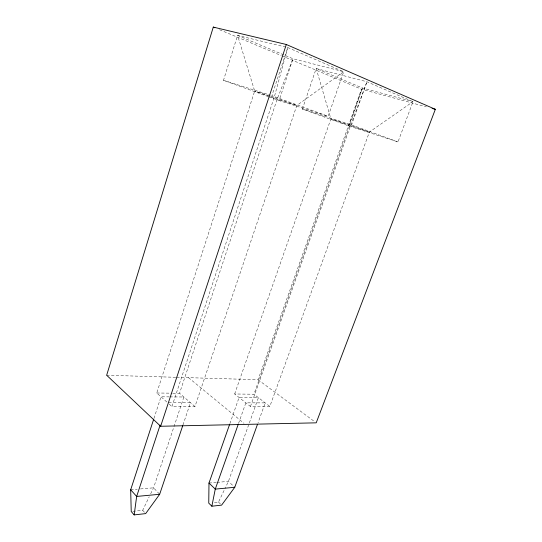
<?xml version="1.0" encoding="UTF-8"?>
<svg xmlns="http://www.w3.org/2000/svg" width="542" height="542" viewBox="0 0 542 542"><rect width="100%" height="100%" fill="white"/><g stroke="black" fill="none" stroke-linecap="round" stroke-linejoin="round"><path stroke-width="0.41" stroke-dasharray="2.71 2.03" d="M287.748 47.554L274.245 97.262L171.929 406.575L194.957 406.541L296.792 105.514L343.689 71.72L287.748 47.554L271.881 95.656L328.147 116.293L343.689 71.72L292.985 58.746L237.579 35.413L223.48 80.311L267.958 96.51M182.972 424.989L190.479 402.686L167.512 402.625L156.74 392.991L254.686 91.042L237.579 35.413L286.101 47.154M153.942 418.444L161.001 396.805L169.172 396.873M194.957 406.541L179.551 393.282L277.125 99.233L292.985 58.746L279.076 100.561L328.147 116.293M302.382 109.05L316.176 68.509L366.954 81.767L412.997 101.659L398.004 141.923L348.838 125.968L302.382 109.05L351.568 124.89L398.004 141.923M234.645 393.987L330.898 118.854L316.176 68.509L362.361 87.967L412.997 101.659L369.366 132.079L269.835 406.432L250.445 406.459L234.645 393.987L253.934 394.23L269.835 406.432M229.889 423.634L239.083 397.489L258.405 397.659L228.426 481.391L224.883 488.782M238.555 423.41L245.851 402.835L265.221 402.889L258.033 422.794M176.692 377.32L258.073 379.732L361.453 89.186L426.412 106.876M348.838 125.968L362.361 87.967L349.583 125.669L253.934 394.23M250.445 406.459L350.681 125.243L366.954 81.767L351.568 124.89M214.442 502.522L218.494 502.088L224.523 489.521M132.858 511.336L142.688 510.273L149.219 496.804M150.669 493.809L153.576 487.82L183.873 397.001L169.985 396.879M130.676 489.785L137.221 489.223M140.486 488.945L153.576 487.82L159.66 494.29M208.988 483.058L216.278 482.434M217.085 482.366L228.426 481.391L234.761 487.292M156.74 392.991L171.95 393.187M172.796 393.201L179.551 393.282M106.659 375.24L175.852 377.293M223.48 80.311L270.268 95.141M269.55 95.771L254.686 91.042L277.125 99.233L296.792 105.514L270.329 96.022M268.751 96.801L279.076 100.561M219.53 29.715L281.135 55.528M281.915 55.853L361.453 89.186M258.073 379.732L314.861 421.832M188.508 377.672L244.015 423.322M169.172 404.102L171.929 406.575M218.494 502.088L221.603 505.124M142.688 510.273L145.161 513.057M350.681 125.243L330.898 118.854L349.583 125.669L369.366 132.079L350.681 125.243"/><path stroke-width="0.81" d="M229.605 424.427L208.988 483.058L208.758 503.139L211.854 506.214L221.603 505.124L234.761 487.292L257.464 424.386M182.701 425.782L159.66 494.29L145.656 513.613L134.172 514.9L136.659 496.431L160.127 425.07M211.854 506.214L215.269 489.108L238.277 424.203M213.291 27.1L106.659 375.24L160.642 426.263L316.21 422.835L435.341 109.315L286.318 44.491L213.291 27.1L214.849 27.75M134.172 514.9L131.225 511.512L130.676 489.785L153.684 419.244M160.642 426.263L286.318 44.491M159.66 494.29L136.659 496.431L130.676 489.785M234.761 487.292L215.269 489.108L208.988 483.058M432.096 108.427L435.341 109.315"/></g></svg>
